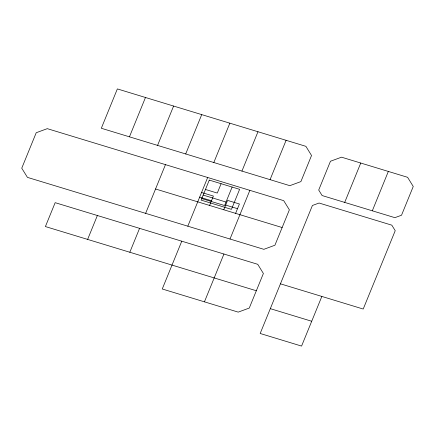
<?xml version="1.0" encoding="UTF-8"?>
<svg xmlns="http://www.w3.org/2000/svg" width="435" height="435" viewBox="0 0 435 435"><rect width="100%" height="100%" fill="white"/><g stroke="black" fill="none" stroke-linecap="round" stroke-linejoin="round"><path stroke-width="0.65" d="M129.445 136.829L145.475 97.489L305.887 146.329L311.531 155.502L300.889 181.607L289.824 185.669L101.322 128.265L117.363 88.914L145.475 97.489M87.62 239.413L97.375 215.521M157.568 145.393L173.603 106.048M145.627 213.346L165.469 164.637L283.707 200.655L289.373 209.839L274.915 245.231L263.855 249.326L27.438 177.377L21.75 168.204L36.225 132.724L47.29 128.657L165.469 164.637M129.82 252.251L139.57 228.359M185.691 153.957L201.731 114.612M187.817 226.184L207.669 177.496M181.765 241.191L162.255 288.987L238.206 312.123L249.271 308.062L263.387 273.479L257.737 264.306L55.163 202.672L45.403 226.559L256.345 290.754M213.819 162.527L229.849 123.176M209.578 205.434L213.4 196.071L201.574 192.466M221.105 183.695L217.288 193.064L205.456 189.459M232.121 187.05L224.58 205.532L201.737 198.572M223.769 209.757L227.592 200.394L239.419 203.993L235.596 213.362M241.936 171.091L257.977 131.74M204.439 301.836L223.938 254.024M230.001 239.027L249.864 190.351M270.064 179.655L286.105 140.304M344.694 202.411L360.756 163.038M280.444 283.821L363.214 309.04L395.225 230.675L391.81 225.167L319.072 203.031L312.412 205.472L260.179 333.482L301.569 346.086L321.846 296.436M372.316 210.801L388.335 171.439L407.6 177.306L413.25 186.479L401.516 215.238L394.871 217.663L322.112 195.543L318.708 190.041L330.464 161.249L341.535 157.182L388.335 171.439M155.545 188.991L282.146 227.538M270.314 308.654L311.716 321.258M203.167 195.081L226.004 202.036M199.66 197.147L211.492 200.752M225.683 205.075L237.51 208.68M209.278 180.095L201.111 200.116L231.442 209.355L239.614 189.334L209.278 180.095"/></g></svg>
